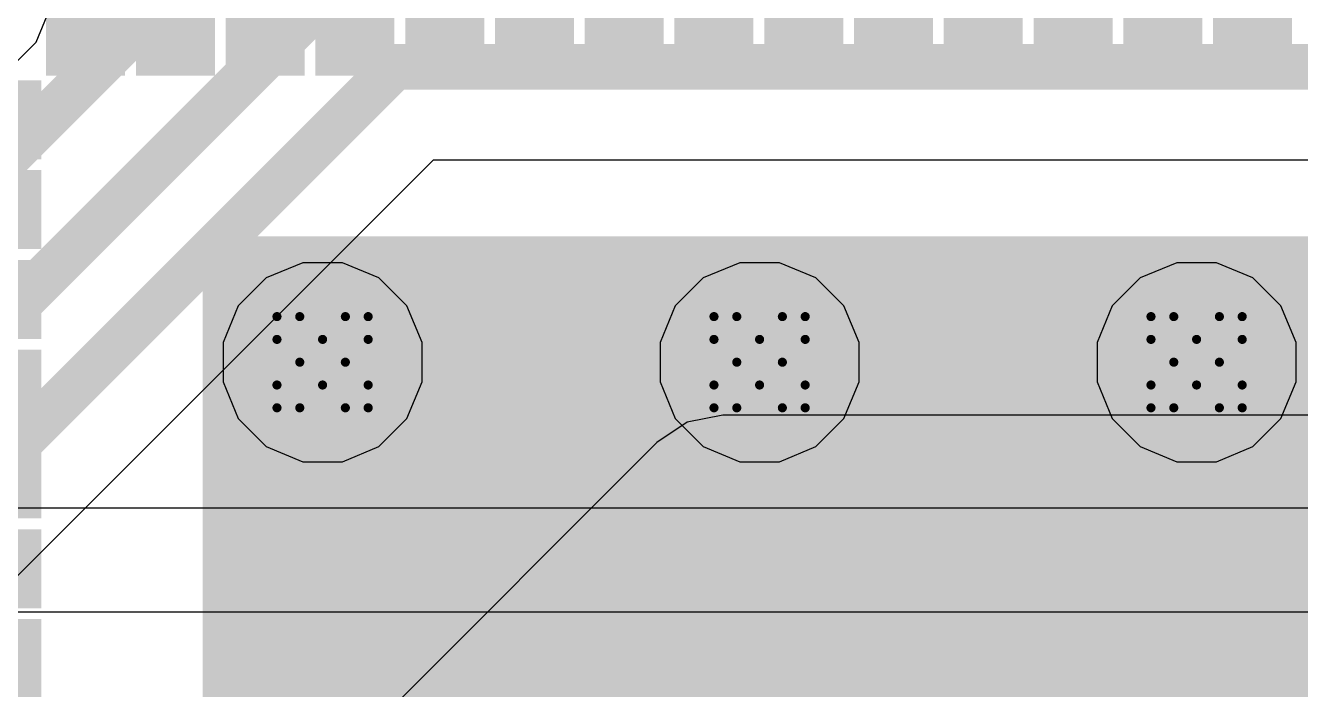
# Model space of a CAD drawing. Header units: inches. Extents: x 0 to 5379, y 0 to 5429.
# Drawn here: x 99.41 to 106.51, y 133.22 to 136.92 of the extents above; entities that cross this region are included whole.
import ezdxf

# ---------------------------------------------------------------- set-up
doc = ezdxf.new("R2010")
doc.units = ezdxf.units.IN
for name, color, linetype in [('Bottom Layer', 5, 'Continuous'), ('Bottom Solder', 6, 'Continuous'), ('Drill Drawing', 1, 'Continuous'), ('GND01', 16, 'Continuous'), ('GND02', 76, 'Continuous'), ('PWR', 156, 'Continuous'), ('SIG 01', 90, 'Continuous'), ('Top Layer', 1, 'Continuous'), ('Top Paste', 8, 'Continuous'), ('Top Solder', 216, 'Continuous'), ('Via Holes', 16, 'Continuous')]:
    doc.layers.add(name, color=color, linetype=linetype)

# ---------------------------------------------------------------- blocks, each defined once
blk = doc.blocks.new('64_VFQFPN_9X9_138')
at = {"layer": 'Top Layer'}
for points in [[(-3, 3), (3, 3), (3, -3), (-3, -3)], [(4.07, -0.6), (4.93, -0.6), (4.93, -0.9), (4.07, -0.9)], [(4.07, -1.1), (4.93, -1.1), (4.93, -1.4), (4.07, -1.4)], [(4.07, -1.6), (4.93, -1.6), (4.93, -1.9), (4.07, -1.9)], [(4.07, -2.1), (4.93, -2.1), (4.93, -2.4), (4.07, -2.4)], [(4.07, -2.6), (4.93, -2.6), (4.93, -2.9), (4.07, -2.9)], [(4.07, -3.1), (4.93, -3.1), (4.93, -3.4), (4.07, -3.4)], [(4.07, -3.6), (4.93, -3.6), (4.93, -3.9), (4.07, -3.9)], [(-2.896, -4.0658), (-2.596, -4.0658), (-2.596, -4.9258), (-2.896, -4.9258)], [(-2.396, -4.0658), (-2.096, -4.0658), (-2.096, -4.9258), (-2.396, -4.9258)], [(-1.896, -4.0658), (-1.596, -4.0658), (-1.596, -4.9258), (-1.896, -4.9258)], [(-1.396, -4.0658), (-1.096, -4.0658), (-1.096, -4.9258), (-1.396, -4.9258)], [(-0.896, -4.0658), (-0.596, -4.0658), (-0.596, -4.9258), (-0.896, -4.9258)], [(-0.396, -4.0658), (-0.096, -4.0658), (-0.096, -4.9258), (-0.396, -4.9258)], [(0.104, -4.0658), (0.404, -4.0658), (0.404, -4.9258), (0.104, -4.9258)], [(0.604, -4.0658), (0.904, -4.0658), (0.904, -4.9258), (0.604, -4.9258)], [(1.104, -4.0658), (1.404, -4.0658), (1.404, -4.9258), (1.104, -4.9258)], [(1.604, -4.0658), (1.904, -4.0658), (1.904, -4.9258), (1.604, -4.9258)], [(2.104, -4.0658), (2.404, -4.0658), (2.404, -4.9258), (2.104, -4.9258)], [(2.604, -4.0658), (2.904, -4.0658), (2.904, -4.9258), (2.604, -4.9258)], [(3.104, -4.0658), (3.404, -4.0658), (3.404, -4.9258), (3.104, -4.9258)], [(3.604, -4.0658), (3.904, -4.0658), (3.904, -4.9258), (3.604, -4.9258)]]:
    blk.add_hatch(color=1, dxfattribs=at).paths.add_polyline_path(points)
at = {"layer": 'Top Paste'}
for points in [[(4.07, -0.6), (4.93, -0.6), (4.93, -0.9), (4.07, -0.9)], [(4.07, -1.1), (4.93, -1.1), (4.93, -1.4), (4.07, -1.4)], [(4.07, -1.6), (4.93, -1.6), (4.93, -1.9), (4.07, -1.9)], [(4.07, -2.1), (4.93, -2.1), (4.93, -2.4), (4.07, -2.4)], [(4.07, -2.6), (4.93, -2.6), (4.93, -2.9), (4.07, -2.9)], [(4.07, -3.1), (4.93, -3.1), (4.93, -3.4), (4.07, -3.4)], [(4.07, -3.6), (4.93, -3.6), (4.93, -3.9), (4.07, -3.9)], [(-2.896, -4.0658), (-2.596, -4.0658), (-2.596, -4.9258), (-2.896, -4.9258)], [(-2.396, -4.0658), (-2.096, -4.0658), (-2.096, -4.9258), (-2.396, -4.9258)], [(-1.896, -4.0658), (-1.596, -4.0658), (-1.596, -4.9258), (-1.896, -4.9258)], [(-1.396, -4.0658), (-1.096, -4.0658), (-1.096, -4.9258), (-1.396, -4.9258)], [(-0.896, -4.0658), (-0.596, -4.0658), (-0.596, -4.9258), (-0.896, -4.9258)], [(-0.396, -4.0658), (-0.096, -4.0658), (-0.096, -4.9258), (-0.396, -4.9258)], [(0.104, -4.0658), (0.404, -4.0658), (0.404, -4.9258), (0.104, -4.9258)], [(0.604, -4.0658), (0.904, -4.0658), (0.904, -4.9258), (0.604, -4.9258)], [(1.104, -4.0658), (1.404, -4.0658), (1.404, -4.9258), (1.104, -4.9258)], [(1.604, -4.0658), (1.904, -4.0658), (1.904, -4.9258), (1.604, -4.9258)], [(2.104, -4.0658), (2.404, -4.0658), (2.404, -4.9258), (2.104, -4.9258)], [(2.604, -4.0658), (2.904, -4.0658), (2.904, -4.9258), (2.604, -4.9258)], [(3.104, -4.0658), (3.404, -4.0658), (3.404, -4.9258), (3.104, -4.9258)], [(3.604, -4.0658), (3.904, -4.0658), (3.904, -4.9258), (3.604, -4.9258)]]:
    blk.add_hatch(color=8, dxfattribs=at).paths.add_polyline_path(points)
at = {"layer": 'Top Solder'}
for points in [[(-3.1016, 3.1016), (3.1016, 3.1016), (3.1016, -3.1016), (-3.1016, -3.1016)], [(4, -0.53), (5, -0.53), (5, -0.97), (4, -0.97)], [(4, -1.03), (5, -1.03), (5, -1.47), (4, -1.47)], [(4, -1.53), (5, -1.53), (5, -1.97), (4, -1.97)], [(4, -2.03), (5, -2.03), (5, -2.47), (4, -2.47)], [(4, -2.53), (5, -2.53), (5, -2.97), (4, -2.97)], [(4, -3.03), (5, -3.03), (5, -3.47), (4, -3.47)], [(4, -3.53), (5, -3.53), (5, -3.97), (4, -3.97)], [(-2.966, -3.9958), (-2.526, -3.9958), (-2.526, -4.9958), (-2.966, -4.9958)], [(-2.466, -3.9958), (-2.026, -3.9958), (-2.026, -4.9958), (-2.466, -4.9958)], [(-1.966, -3.9958), (-1.526, -3.9958), (-1.526, -4.9958), (-1.966, -4.9958)], [(-1.466, -3.9958), (-1.026, -3.9958), (-1.026, -4.9958), (-1.466, -4.9958)], [(-0.966, -3.9958), (-0.526, -3.9958), (-0.526, -4.9958), (-0.966, -4.9958)], [(-0.466, -3.9958), (-0.026, -3.9958), (-0.026, -4.9958), (-0.466, -4.9958)], [(0.034, -3.9958), (0.474, -3.9958), (0.474, -4.9958), (0.034, -4.9958)], [(0.534, -3.9958), (0.974, -3.9958), (0.974, -4.9958), (0.534, -4.9958)], [(1.034, -3.9958), (1.474, -3.9958), (1.474, -4.9958), (1.034, -4.9958)], [(1.534, -3.9958), (1.974, -3.9958), (1.974, -4.9958), (1.534, -4.9958)], [(2.034, -3.9958), (2.474, -3.9958), (2.474, -4.9958), (2.034, -4.9958)], [(2.534, -3.9958), (2.974, -3.9958), (2.974, -4.9958), (2.534, -4.9958)], [(3.034, -3.9958), (3.474, -3.9958), (3.474, -4.9958), (3.034, -4.9958)], [(3.534, -3.9958), (3.974, -3.9958), (3.974, -4.9958), (3.534, -4.9958)]]:
    blk.add_hatch(color=216, dxfattribs=at).paths.add_polyline_path(points)

msp = doc.modelspace()

# ---------------------------------------------------------------- hatches: boundary and pattern name
at = {"layer": 'Bottom Layer'}
h = msp.add_hatch(color=5, dxfattribs=at)
edge = h.paths.add_edge_path()
edge.add_arc((101.0638, 135.0428), 0.3, 0, 360)
h = msp.add_hatch(color=5, dxfattribs=at)
edge = h.paths.add_edge_path()
edge.add_arc((103.498, 135.0428), 0.3, 0, 360)
h = msp.add_hatch(color=5, dxfattribs=at)
edge = h.paths.add_edge_path()
edge.add_arc((105.9322, 135.0428), 0.3, 0, 360)
at = {"layer": 'Bottom Solder'}
h = msp.add_hatch(color=6, dxfattribs=at)
edge = h.paths.add_edge_path()
edge.add_arc((101.0638, 135.0428), 0.4016, 0, 360)
h = msp.add_hatch(color=6, dxfattribs=at)
edge = h.paths.add_edge_path()
edge.add_arc((103.498, 135.0428), 0.4016, 0, 360)
h = msp.add_hatch(color=6, dxfattribs=at)
edge = h.paths.add_edge_path()
edge.add_arc((105.9322, 135.0428), 0.4016, 0, 360)
at = {"layer": 'GND01'}
h = msp.add_hatch(color=16, dxfattribs=at)
edge = h.paths.add_edge_path()
edge.add_arc((101.0638, 135.0428), 0.3, 0, 360)
h = msp.add_hatch(color=16, dxfattribs=at)
edge = h.paths.add_edge_path()
edge.add_arc((103.498, 135.0428), 0.3, 0, 360)
h = msp.add_hatch(color=16, dxfattribs=at)
edge = h.paths.add_edge_path()
edge.add_arc((105.9322, 135.0428), 0.3, 0, 360)
at = {"layer": 'GND02'}
h = msp.add_hatch(color=76, dxfattribs=at)
edge = h.paths.add_edge_path()
edge.add_arc((101.0638, 135.0428), 0.3, 0, 360)
h = msp.add_hatch(color=76, dxfattribs=at)
edge = h.paths.add_edge_path()
edge.add_arc((103.498, 135.0428), 0.3, 0, 360)
h = msp.add_hatch(color=76, dxfattribs=at)
edge = h.paths.add_edge_path()
edge.add_arc((105.9322, 135.0428), 0.3, 0, 360)
at = {"layer": 'PWR'}
h = msp.add_hatch(color=156, dxfattribs=at)
edge = h.paths.add_edge_path()
edge.add_arc((101.0638, 135.0428), 0.3, 0, 360)
h = msp.add_hatch(color=156, dxfattribs=at)
edge = h.paths.add_edge_path()
edge.add_arc((103.498, 135.0428), 0.3, 0, 360)
h = msp.add_hatch(color=156, dxfattribs=at)
edge = h.paths.add_edge_path()
edge.add_arc((105.9322, 135.0428), 0.3, 0, 360)
at = {"layer": 'SIG 01'}
h = msp.add_hatch(color=90, dxfattribs=at)
edge = h.paths.add_edge_path()
edge.add_arc((101.0638, 135.0428), 0.3, 0, 360)
h = msp.add_hatch(color=90, dxfattribs=at)
edge = h.paths.add_edge_path()
edge.add_arc((103.498, 135.0428), 0.3, 0, 360)
h = msp.add_hatch(color=90, dxfattribs=at)
edge = h.paths.add_edge_path()
edge.add_arc((105.9322, 135.0428), 0.3, 0, 360)
at = {"layer": 'Top Layer'}
h = msp.add_hatch(color=1, dxfattribs=at)
edge = h.paths.add_edge_path()
edge.add_arc((101.0638, 135.0428), 0.3, 0, 360)
h = msp.add_hatch(color=1, dxfattribs=at)
edge = h.paths.add_edge_path()
edge.add_arc((103.498, 135.0428), 0.3, 0, 360)
h = msp.add_hatch(color=1, dxfattribs=at)
edge = h.paths.add_edge_path()
edge.add_arc((105.9322, 135.0428), 0.3, 0, 360)
at = {"layer": 'Top Solder'}
h = msp.add_hatch(color=216, dxfattribs=at)
edge = h.paths.add_edge_path()
edge.add_arc((101.0638, 135.0428), 0.4016, 0, 360)
h = msp.add_hatch(color=216, dxfattribs=at)
edge = h.paths.add_edge_path()
edge.add_arc((103.498, 135.0428), 0.4016, 0, 360)
h = msp.add_hatch(color=216, dxfattribs=at)
edge = h.paths.add_edge_path()
edge.add_arc((105.9322, 135.0428), 0.4016, 0, 360)
at = {"layer": 'Via Holes'}
h = msp.add_hatch(color=7, dxfattribs=at)
edge = h.paths.add_edge_path()
edge.add_arc((101.0638, 135.0428), 0.15, 0, 360)
h = msp.add_hatch(color=7, dxfattribs=at)
edge = h.paths.add_edge_path()
edge.add_arc((103.498, 135.0428), 0.15, 0, 360)
h = msp.add_hatch(color=7, dxfattribs=at)
edge = h.paths.add_edge_path()
edge.add_arc((105.9322, 135.0428), 0.15, 0, 360)

# ---------------------------------------------------------------- linework, layer by layer
at = {"layer": 'Drill Drawing'}
for points in [[(100.8098, 135.1698, 0.0508, 0.0508, 0), (100.8098, 135.2968, 0.0508, 0.0508, 0)], [(100.8098, 135.2968, 0.0508, 0.0508, 0), (100.9368, 135.2968, 0.0508, 0.0508, 0)], [(100.9368, 135.2968, 0.0508, 0.0508, 0), (101.0638, 135.1698, 0.0508, 0.0508, 0)], [(101.0638, 135.1698, 0.0508, 0.0508, 0), (101.1908, 135.2968, 0.0508, 0.0508, 0)], [(101.1908, 135.2968, 0.0508, 0.0508, 0), (101.3178, 135.2968, 0.0508, 0.0508, 0)], [(101.3178, 135.1698, 0.0508, 0.0508, 0), (101.3178, 135.2968, 0.0508, 0.0508, 0)], [(103.244, 135.1698, 0.0508, 0.0508, 0), (103.244, 135.2968, 0.0508, 0.0508, 0)], [(103.244, 135.2968, 0.0508, 0.0508, 0), (103.371, 135.2968, 0.0508, 0.0508, 0)], [(103.371, 135.2968, 0.0508, 0.0508, 0), (103.498, 135.1698, 0.0508, 0.0508, 0)], [(103.498, 135.1698, 0.0508, 0.0508, 0), (103.625, 135.2968, 0.0508, 0.0508, 0)], [(103.625, 135.2968, 0.0508, 0.0508, 0), (103.752, 135.2968, 0.0508, 0.0508, 0)], [(103.752, 135.1698, 0.0508, 0.0508, 0), (103.752, 135.2968, 0.0508, 0.0508, 0)], [(105.6782, 135.1698, 0.0508, 0.0508, 0), (105.6782, 135.2968, 0.0508, 0.0508, 0)], [(105.6782, 135.2968, 0.0508, 0.0508, 0), (105.8052, 135.2968, 0.0508, 0.0508, 0)], [(105.8052, 135.2968, 0.0508, 0.0508, 0), (105.9322, 135.1698, 0.0508, 0.0508, 0)], [(105.9322, 135.1698, 0.0508, 0.0508, 0), (106.0592, 135.2968, 0.0508, 0.0508, 0)], [(106.0592, 135.2968, 0.0508, 0.0508, 0), (106.1862, 135.2968, 0.0508, 0.0508, 0)], [(106.1862, 135.1698, 0.0508, 0.0508, 0), (106.1862, 135.2968, 0.0508, 0.0508, 0)], [(100.8098, 135.1698, 0.0508, 0.0508, 0), (100.9368, 135.0428, 0.0508, 0.0508, 0)], [(101.1908, 135.0428, 0.0508, 0.0508, 0), (101.3178, 135.1698, 0.0508, 0.0508, 0)], [(103.244, 135.1698, 0.0508, 0.0508, 0), (103.371, 135.0428, 0.0508, 0.0508, 0)], [(103.625, 135.0428, 0.0508, 0.0508, 0), (103.752, 135.1698, 0.0508, 0.0508, 0)], [(105.6782, 135.1698, 0.0508, 0.0508, 0), (105.8052, 135.0428, 0.0508, 0.0508, 0)], [(106.0592, 135.0428, 0.0508, 0.0508, 0), (106.1862, 135.1698, 0.0508, 0.0508, 0)], [(100.8098, 134.9158, 0.0508, 0.0508, 0), (100.9368, 135.0428, 0.0508, 0.0508, 0)], [(101.1908, 135.0428, 0.0508, 0.0508, 0), (101.3178, 134.9158, 0.0508, 0.0508, 0)], [(103.244, 134.9158, 0.0508, 0.0508, 0), (103.371, 135.0428, 0.0508, 0.0508, 0)], [(103.625, 135.0428, 0.0508, 0.0508, 0), (103.752, 134.9158, 0.0508, 0.0508, 0)], [(105.6782, 134.9158, 0.0508, 0.0508, 0), (105.8052, 135.0428, 0.0508, 0.0508, 0)], [(106.0592, 135.0428, 0.0508, 0.0508, 0), (106.1862, 134.9158, 0.0508, 0.0508, 0)], [(100.8098, 134.7888, 0.0508, 0.0508, 0), (100.8098, 134.9158, 0.0508, 0.0508, 0)], [(100.9368, 134.7888, 0.0508, 0.0508, 0), (101.0638, 134.9158, 0.0508, 0.0508, 0)], [(101.0638, 134.9158, 0.0508, 0.0508, 0), (101.1908, 134.7888, 0.0508, 0.0508, 0)], [(101.3178, 134.7888, 0.0508, 0.0508, 0), (101.3178, 134.9158, 0.0508, 0.0508, 0)], [(103.244, 134.7888, 0.0508, 0.0508, 0), (103.244, 134.9158, 0.0508, 0.0508, 0)], [(103.371, 134.7888, 0.0508, 0.0508, 0), (103.498, 134.9158, 0.0508, 0.0508, 0)], [(103.498, 134.9158, 0.0508, 0.0508, 0), (103.625, 134.7888, 0.0508, 0.0508, 0)], [(103.752, 134.7888, 0.0508, 0.0508, 0), (103.752, 134.9158, 0.0508, 0.0508, 0)], [(105.6782, 134.7888, 0.0508, 0.0508, 0), (105.6782, 134.9158, 0.0508, 0.0508, 0)], [(105.8052, 134.7888, 0.0508, 0.0508, 0), (105.9322, 134.9158, 0.0508, 0.0508, 0)], [(105.9322, 134.9158, 0.0508, 0.0508, 0), (106.0592, 134.7888, 0.0508, 0.0508, 0)], [(106.1862, 134.7888, 0.0508, 0.0508, 0), (106.1862, 134.9158, 0.0508, 0.0508, 0)], [(100.8098, 134.7888, 0.0508, 0.0508, 0), (100.9368, 134.7888, 0.0508, 0.0508, 0)], [(101.1908, 134.7888, 0.0508, 0.0508, 0), (101.3178, 134.7888, 0.0508, 0.0508, 0)], [(103.244, 134.7888, 0.0508, 0.0508, 0), (103.371, 134.7888, 0.0508, 0.0508, 0)], [(103.625, 134.7888, 0.0508, 0.0508, 0), (103.752, 134.7888, 0.0508, 0.0508, 0)], [(105.6782, 134.7888, 0.0508, 0.0508, 0), (105.8052, 134.7888, 0.0508, 0.0508, 0)], [(106.0592, 134.7888, 0.0508, 0.0508, 0), (106.1862, 134.7888, 0.0508, 0.0508, 0)]]:
    msp.add_lwpolyline(points, format="xyseb", dxfattribs=at)
for points in [[(100.7971, 135.2968, 0.0254, 0.0254, 1), (100.8225, 135.2968, 0.0254, 0.0254, 1)], [(100.7971, 135.2968, 0.0254, 0.0254, 1), (100.8225, 135.2968, 0.0254, 0.0254, 1)], [(100.9241, 135.2968, 0.0254, 0.0254, 1), (100.9495, 135.2968, 0.0254, 0.0254, 1)], [(100.9241, 135.2968, 0.0254, 0.0254, 1), (100.9495, 135.2968, 0.0254, 0.0254, 1)], [(101.1781, 135.2968, 0.0254, 0.0254, 1), (101.2035, 135.2968, 0.0254, 0.0254, 1)], [(101.1781, 135.2968, 0.0254, 0.0254, 1), (101.2035, 135.2968, 0.0254, 0.0254, 1)], [(101.3051, 135.2968, 0.0254, 0.0254, 1), (101.3305, 135.2968, 0.0254, 0.0254, 1)], [(101.3051, 135.2968, 0.0254, 0.0254, 1), (101.3305, 135.2968, 0.0254, 0.0254, 1)], [(103.2313, 135.2968, 0.0254, 0.0254, 1), (103.2567, 135.2968, 0.0254, 0.0254, 1)], [(103.2313, 135.2968, 0.0254, 0.0254, 1), (103.2567, 135.2968, 0.0254, 0.0254, 1)], [(103.3583, 135.2968, 0.0254, 0.0254, 1), (103.3837, 135.2968, 0.0254, 0.0254, 1)], [(103.3583, 135.2968, 0.0254, 0.0254, 1), (103.3837, 135.2968, 0.0254, 0.0254, 1)], [(103.6123, 135.2968, 0.0254, 0.0254, 1), (103.6377, 135.2968, 0.0254, 0.0254, 1)], [(103.6123, 135.2968, 0.0254, 0.0254, 1), (103.6377, 135.2968, 0.0254, 0.0254, 1)], [(103.7393, 135.2968, 0.0254, 0.0254, 1), (103.7647, 135.2968, 0.0254, 0.0254, 1)], [(103.7393, 135.2968, 0.0254, 0.0254, 1), (103.7647, 135.2968, 0.0254, 0.0254, 1)], [(105.6655, 135.2968, 0.0254, 0.0254, 1), (105.6909, 135.2968, 0.0254, 0.0254, 1)], [(105.6655, 135.2968, 0.0254, 0.0254, 1), (105.6909, 135.2968, 0.0254, 0.0254, 1)], [(105.7925, 135.2968, 0.0254, 0.0254, 1), (105.8179, 135.2968, 0.0254, 0.0254, 1)], [(105.7925, 135.2968, 0.0254, 0.0254, 1), (105.8179, 135.2968, 0.0254, 0.0254, 1)], [(106.0465, 135.2968, 0.0254, 0.0254, 1), (106.0719, 135.2968, 0.0254, 0.0254, 1)], [(106.0465, 135.2968, 0.0254, 0.0254, 1), (106.0719, 135.2968, 0.0254, 0.0254, 1)], [(106.1735, 135.2968, 0.0254, 0.0254, 1), (106.1989, 135.2968, 0.0254, 0.0254, 1)], [(106.1735, 135.2968, 0.0254, 0.0254, 1), (106.1989, 135.2968, 0.0254, 0.0254, 1)], [(100.7971, 135.1698, 0.0254, 0.0254, 1), (100.8225, 135.1698, 0.0254, 0.0254, 1)], [(100.7971, 135.1698, 0.0254, 0.0254, 1), (100.8225, 135.1698, 0.0254, 0.0254, 1)], [(101.0511, 135.1698, 0.0254, 0.0254, 1), (101.0765, 135.1698, 0.0254, 0.0254, 1)], [(101.0511, 135.1698, 0.0254, 0.0254, 1), (101.0765, 135.1698, 0.0254, 0.0254, 1)], [(101.3051, 135.1698, 0.0254, 0.0254, 1), (101.3305, 135.1698, 0.0254, 0.0254, 1)], [(101.3051, 135.1698, 0.0254, 0.0254, 1), (101.3305, 135.1698, 0.0254, 0.0254, 1)], [(103.2313, 135.1698, 0.0254, 0.0254, 1), (103.2567, 135.1698, 0.0254, 0.0254, 1)], [(103.2313, 135.1698, 0.0254, 0.0254, 1), (103.2567, 135.1698, 0.0254, 0.0254, 1)], [(103.4853, 135.1698, 0.0254, 0.0254, 1), (103.5107, 135.1698, 0.0254, 0.0254, 1)], [(103.4853, 135.1698, 0.0254, 0.0254, 1), (103.5107, 135.1698, 0.0254, 0.0254, 1)], [(103.7393, 135.1698, 0.0254, 0.0254, 1), (103.7647, 135.1698, 0.0254, 0.0254, 1)], [(103.7393, 135.1698, 0.0254, 0.0254, 1), (103.7647, 135.1698, 0.0254, 0.0254, 1)], [(105.6655, 135.1698, 0.0254, 0.0254, 1), (105.6909, 135.1698, 0.0254, 0.0254, 1)], [(105.6655, 135.1698, 0.0254, 0.0254, 1), (105.6909, 135.1698, 0.0254, 0.0254, 1)], [(105.9195, 135.1698, 0.0254, 0.0254, 1), (105.9449, 135.1698, 0.0254, 0.0254, 1)], [(105.9195, 135.1698, 0.0254, 0.0254, 1), (105.9449, 135.1698, 0.0254, 0.0254, 1)], [(106.1735, 135.1698, 0.0254, 0.0254, 1), (106.1989, 135.1698, 0.0254, 0.0254, 1)], [(106.1735, 135.1698, 0.0254, 0.0254, 1), (106.1989, 135.1698, 0.0254, 0.0254, 1)], [(100.9241, 135.0428, 0.0254, 0.0254, 1), (100.9495, 135.0428, 0.0254, 0.0254, 1)], [(100.9241, 135.0428, 0.0254, 0.0254, 1), (100.9495, 135.0428, 0.0254, 0.0254, 1)], [(101.1781, 135.0428, 0.0254, 0.0254, 1), (101.2035, 135.0428, 0.0254, 0.0254, 1)], [(101.1781, 135.0428, 0.0254, 0.0254, 1), (101.2035, 135.0428, 0.0254, 0.0254, 1)], [(103.3583, 135.0428, 0.0254, 0.0254, 1), (103.3837, 135.0428, 0.0254, 0.0254, 1)], [(103.3583, 135.0428, 0.0254, 0.0254, 1), (103.3837, 135.0428, 0.0254, 0.0254, 1)], [(103.6123, 135.0428, 0.0254, 0.0254, 1), (103.6377, 135.0428, 0.0254, 0.0254, 1)], [(103.6123, 135.0428, 0.0254, 0.0254, 1), (103.6377, 135.0428, 0.0254, 0.0254, 1)], [(105.7925, 135.0428, 0.0254, 0.0254, 1), (105.8179, 135.0428, 0.0254, 0.0254, 1)], [(105.7925, 135.0428, 0.0254, 0.0254, 1), (105.8179, 135.0428, 0.0254, 0.0254, 1)], [(106.0465, 135.0428, 0.0254, 0.0254, 1), (106.0719, 135.0428, 0.0254, 0.0254, 1)], [(106.0465, 135.0428, 0.0254, 0.0254, 1), (106.0719, 135.0428, 0.0254, 0.0254, 1)], [(100.7971, 134.9158, 0.0254, 0.0254, 1), (100.8225, 134.9158, 0.0254, 0.0254, 1)], [(100.7971, 134.9158, 0.0254, 0.0254, 1), (100.8225, 134.9158, 0.0254, 0.0254, 1)], [(101.0511, 134.9158, 0.0254, 0.0254, 1), (101.0765, 134.9158, 0.0254, 0.0254, 1)], [(101.0511, 134.9158, 0.0254, 0.0254, 1), (101.0765, 134.9158, 0.0254, 0.0254, 1)], [(101.3051, 134.9158, 0.0254, 0.0254, 1), (101.3305, 134.9158, 0.0254, 0.0254, 1)], [(101.3051, 134.9158, 0.0254, 0.0254, 1), (101.3305, 134.9158, 0.0254, 0.0254, 1)], [(103.2313, 134.9158, 0.0254, 0.0254, 1), (103.2567, 134.9158, 0.0254, 0.0254, 1)], [(103.2313, 134.9158, 0.0254, 0.0254, 1), (103.2567, 134.9158, 0.0254, 0.0254, 1)], [(103.4853, 134.9158, 0.0254, 0.0254, 1), (103.5107, 134.9158, 0.0254, 0.0254, 1)], [(103.4853, 134.9158, 0.0254, 0.0254, 1), (103.5107, 134.9158, 0.0254, 0.0254, 1)], [(103.7393, 134.9158, 0.0254, 0.0254, 1), (103.7647, 134.9158, 0.0254, 0.0254, 1)], [(103.7393, 134.9158, 0.0254, 0.0254, 1), (103.7647, 134.9158, 0.0254, 0.0254, 1)], [(105.6655, 134.9158, 0.0254, 0.0254, 1), (105.6909, 134.9158, 0.0254, 0.0254, 1)], [(105.6655, 134.9158, 0.0254, 0.0254, 1), (105.6909, 134.9158, 0.0254, 0.0254, 1)], [(105.9195, 134.9158, 0.0254, 0.0254, 1), (105.9449, 134.9158, 0.0254, 0.0254, 1)], [(105.9195, 134.9158, 0.0254, 0.0254, 1), (105.9449, 134.9158, 0.0254, 0.0254, 1)], [(106.1735, 134.9158, 0.0254, 0.0254, 1), (106.1989, 134.9158, 0.0254, 0.0254, 1)], [(106.1735, 134.9158, 0.0254, 0.0254, 1), (106.1989, 134.9158, 0.0254, 0.0254, 1)], [(100.7971, 134.7888, 0.0254, 0.0254, 1), (100.8225, 134.7888, 0.0254, 0.0254, 1)], [(100.7971, 134.7888, 0.0254, 0.0254, 1), (100.8225, 134.7888, 0.0254, 0.0254, 1)], [(100.9241, 134.7888, 0.0254, 0.0254, 1), (100.9495, 134.7888, 0.0254, 0.0254, 1)], [(100.9241, 134.7888, 0.0254, 0.0254, 1), (100.9495, 134.7888, 0.0254, 0.0254, 1)], [(101.1781, 134.7888, 0.0254, 0.0254, 1), (101.2035, 134.7888, 0.0254, 0.0254, 1)], [(101.1781, 134.7888, 0.0254, 0.0254, 1), (101.2035, 134.7888, 0.0254, 0.0254, 1)], [(101.3051, 134.7888, 0.0254, 0.0254, 1), (101.3305, 134.7888, 0.0254, 0.0254, 1)], [(101.3051, 134.7888, 0.0254, 0.0254, 1), (101.3305, 134.7888, 0.0254, 0.0254, 1)], [(103.2313, 134.7888, 0.0254, 0.0254, 1), (103.2567, 134.7888, 0.0254, 0.0254, 1)], [(103.2313, 134.7888, 0.0254, 0.0254, 1), (103.2567, 134.7888, 0.0254, 0.0254, 1)], [(103.3583, 134.7888, 0.0254, 0.0254, 1), (103.3837, 134.7888, 0.0254, 0.0254, 1)], [(103.3583, 134.7888, 0.0254, 0.0254, 1), (103.3837, 134.7888, 0.0254, 0.0254, 1)], [(103.6123, 134.7888, 0.0254, 0.0254, 1), (103.6377, 134.7888, 0.0254, 0.0254, 1)], [(103.6123, 134.7888, 0.0254, 0.0254, 1), (103.6377, 134.7888, 0.0254, 0.0254, 1)], [(103.7393, 134.7888, 0.0254, 0.0254, 1), (103.7647, 134.7888, 0.0254, 0.0254, 1)], [(103.7393, 134.7888, 0.0254, 0.0254, 1), (103.7647, 134.7888, 0.0254, 0.0254, 1)], [(105.6655, 134.7888, 0.0254, 0.0254, 1), (105.6909, 134.7888, 0.0254, 0.0254, 1)], [(105.6655, 134.7888, 0.0254, 0.0254, 1), (105.6909, 134.7888, 0.0254, 0.0254, 1)], [(105.7925, 134.7888, 0.0254, 0.0254, 1), (105.8179, 134.7888, 0.0254, 0.0254, 1)], [(105.7925, 134.7888, 0.0254, 0.0254, 1), (105.8179, 134.7888, 0.0254, 0.0254, 1)], [(106.0465, 134.7888, 0.0254, 0.0254, 1), (106.0719, 134.7888, 0.0254, 0.0254, 1)], [(106.0465, 134.7888, 0.0254, 0.0254, 1), (106.0719, 134.7888, 0.0254, 0.0254, 1)], [(106.1735, 134.7888, 0.0254, 0.0254, 1), (106.1989, 134.7888, 0.0254, 0.0254, 1)], [(106.1735, 134.7888, 0.0254, 0.0254, 1), (106.1989, 134.7888, 0.0254, 0.0254, 1)]]:
    msp.add_lwpolyline(points, format="xyseb", close=True, dxfattribs=at)
at = {"layer": 'PWR'}
for p, q in [((99.4677, 136.8248), (99.552, 137.0284)), ((99.3118, 136.669), (99.4677, 136.8248)), ((100.9536, 135.5968), (100.75, 135.5125)), ((101.174, 135.5968), (100.9536, 135.5968)), ((101.3776, 135.5125), (101.174, 135.5968)), ((103.3878, 135.5968), (103.1842, 135.5125)), ((103.6082, 135.5968), (103.3878, 135.5968)), ((103.8118, 135.5125), (103.6082, 135.5968)), ((105.822, 135.5968), (105.6184, 135.5125)), ((106.0424, 135.5968), (105.822, 135.5968)), ((106.246, 135.5125), (106.0424, 135.5968)), ((100.75, 135.5125), (100.5941, 135.3566)), ((101.5335, 135.3566), (101.3776, 135.5125)), ((103.1842, 135.5125), (103.0283, 135.3566)), ((103.9677, 135.3566), (103.8118, 135.5125)), ((105.6184, 135.5125), (105.4625, 135.3566)), ((106.4019, 135.3566), (106.246, 135.5125)), ((100.5941, 135.3566), (100.5098, 135.153)), ((101.6178, 135.153), (101.5335, 135.3566)), ((103.0283, 135.3566), (102.944, 135.153)), ((104.052, 135.153), (103.9677, 135.3566)), ((105.4625, 135.3566), (105.3782, 135.153)), ((106.4862, 135.153), (106.4019, 135.3566)), ((100.5098, 135.153), (100.5098, 134.9326)), ((101.6178, 134.9326), (101.6178, 135.153)), ((102.944, 135.153), (102.944, 134.9326)), ((104.052, 134.9326), (104.052, 135.153)), ((105.3782, 135.153), (105.3782, 134.9326)), ((106.4862, 134.9326), (106.4862, 135.153)), ((100.5098, 134.9326), (100.5941, 134.729)), ((101.5335, 134.729), (101.6178, 134.9326)), ((102.944, 134.9326), (103.0283, 134.729)), ((103.9677, 134.729), (104.052, 134.9326)), ((105.3782, 134.9326), (105.4625, 134.729)), ((106.4019, 134.729), (106.4862, 134.9326)), ((100.5941, 134.729), (100.75, 134.5732)), ((101.3776, 134.5732), (101.5335, 134.729)), ((103.0283, 134.729), (103.1842, 134.5732)), ((103.8118, 134.5732), (103.9677, 134.729)), ((105.4625, 134.729), (105.6184, 134.5732)), ((106.246, 134.5732), (106.4019, 134.729)), ((100.75, 134.5732), (100.9536, 134.4888)), ((101.174, 134.4888), (101.3776, 134.5732)), ((103.1842, 134.5732), (103.3878, 134.4888)), ((103.6082, 134.4888), (103.8118, 134.5732)), ((105.6184, 134.5732), (105.822, 134.4888)), ((106.0424, 134.4888), (106.246, 134.5732)), ((100.9536, 134.4888), (101.174, 134.4888)), ((103.3878, 134.4888), (103.6082, 134.4888)), ((105.822, 134.4888), (106.0424, 134.4888)), ((117.1559, 134.23), (94.8721, 134.23)), ((94.4346, 133.6528), (114.0806, 133.6528))]:
    msp.add_line(p, q, dxfattribs=at)
at = {"layer": 'SIG 01'}
for p, q in [((99.2439, 133.733), (101.681, 136.1701)), ((101.681, 136.1701), (111.0297, 136.1701)), ((103.2928, 134.748), (103.0946, 134.7085)), ((111.8039, 134.748), (103.2928, 134.748)), ((103.0946, 134.7085), (102.9265, 134.5963)), ((102.9265, 134.5963), (101.3832, 133.053))]:
    msp.add_line(p, q, dxfattribs=at)
for points in [[(97.5373, 134.4134, 0.254, 0.254, 0), (100.9726, 137.8488, 0.254, 0.254, 0)], [(98.1232, 134.1207, 0.254, 0.254, 0), (101.283, 137.2804, 0.254, 0.254, 0)], [(98.726, 133.9476, 0.254, 0.254, 0), (101.4665, 136.6881, 0.254, 0.254, 0)], [(101.4665, 136.6881, 0.254, 0.254, 0), (111.0297, 136.6881, 0.254, 0.254, 0)], [(101.7495, 132.6867, 0.254, 0.254, 0), (103.2928, 134.23, 0.254, 0.254, 0)], [(103.2928, 134.23, 0.254, 0.254, 0), (112.0185, 134.23, 0.254, 0.254, 0)], [(102.3267, 132.4476, 0.254, 0.254, 0), (103.5319, 133.6528, 0.254, 0.254, 0)], [(103.5319, 133.6528, 0.254, 0.254, 0), (112.4045, 133.6528, 0.254, 0.254, 0)]]:
    msp.add_lwpolyline(points, format="xyseb", dxfattribs=at)
for points in [[(101.403, 136.6881, 0.127, 0.127, 1), (101.53, 136.6881, 0.127, 0.127, 1)], [(101.403, 136.6881, 0.127, 0.127, 1), (101.53, 136.6881, 0.127, 0.127, 1)], [(103.2293, 134.23, 0.127, 0.127, 1), (103.3563, 134.23, 0.127, 0.127, 1)], [(103.2293, 134.23, 0.127, 0.127, 1), (103.3563, 134.23, 0.127, 0.127, 1)], [(103.4684, 133.6528, 0.127, 0.127, 1), (103.5954, 133.6528, 0.127, 0.127, 1)], [(103.4684, 133.6528, 0.127, 0.127, 1), (103.5954, 133.6528, 0.127, 0.127, 1)]]:
    msp.add_lwpolyline(points, format="xyseb", close=True, dxfattribs=at)

# ---------------------------------------------------------------- block references
at = {"rotation": 180}
msp.add_blockref('64_VFQFPN_9X9_138', (103.498, 132.6428), dxfattribs=at)

doc.saveas('drawing.dxf')
